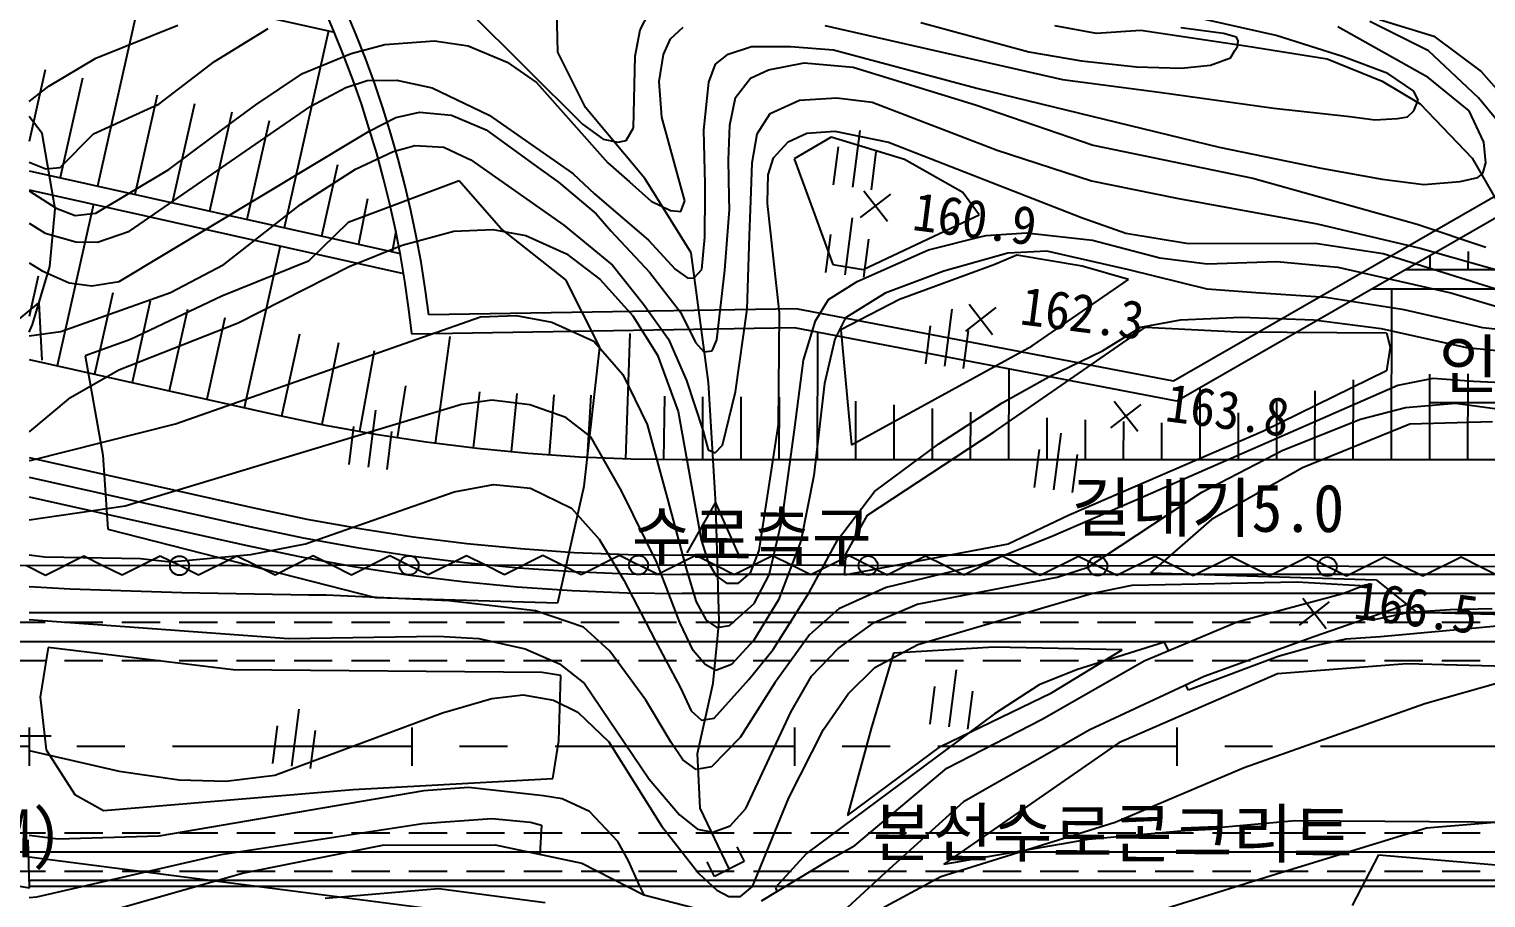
# Model space of a CAD drawing. Header units: millimetres. Extents: x 17638 to 18434, y 1103 to 1809.
# Drawn here: x 17999.6 to 18075.7, y 1469.4 to 1514.8 of the extents above; entities that cross this region are included whole.
import ezdxf
from ezdxf.xclip import XClip

# ---------------------------------------------------------------- set-up
doc = ezdxf.new("R2010")
doc.units = ezdxf.units.MM
doc.header["$LTSCALE"] = 10
doc.header["$MEASUREMENT"] = 0
doc.header["$XCLIPFRAME"] = 2
doc.linetypes.add('CENTER', pattern=[2, 1.25, -0.25, 0.25, -0.25])
doc.linetypes.add('HIDDEN', pattern=[0.375, 0.25, -0.125])
for name, color, linetype in [('TZ-BASE', 253, 'Continuous'), ('TZ-CABL', 4, 'Continuous'), ('TZ-LEAL', 1, 'Continuous'), ('TZ-LEAT', 3, 'Continuous')]:
    doc.layers.add(name, color=color, linetype=linetype)
doc.styles.add('HANA', font='GulimChe.ttf')
doc.styles.get("Standard").update_dxf_attribs({"font": 'GulimChe.ttf'})
doc.linetypes.add('I_LINE', pattern='A,3.5,["I",Standard,S=1,R=0,X=-1,Y=-0.5],3.5', length=7)
doc.linetypes.add('ZIGZAG', pattern='A,0.0001,-0.2,[131,ltypeshp.shx,S=0.2,R=0,X=-0.2,Y=0],-0.4,[131,ltypeshp.shx,S=0.2,R=180,X=0.2,Y=0],-0.2', length=0.8001)
doc.dimstyles.new('D1', dxfattribs={"dimtxt": 3, "dimasz": 2.5, "dimexe": 0.5, "dimexo": 0.5, "dimgap": 0.5, "dimtad": 1, "dimdec": 0, "dimzin": 1, "dimdsep": 46, "dimlunit": 6, "dimtxsty": 'Standard', "dimcen": 1, "dimclrd": 1, "dimclre": 1, "dimclrt": 3, "dimadec": 0, "dimazin": 0, "dimtfac": 1, "dimtdec": 0, "dimtix": 1, "dimtmove": 2, "dimatfit": 3, "dimfxl": 0, "dimtvp": 2, "dimlwd": -1, "dimlwe": -1, "dimarcsym": 0})
doc.dimstyles.get("Standard").update_dxf_attribs({"dimtxt": 0.18, "dimasz": 0.18, "dimexe": 0.18, "dimexo": 0.0625, "dimgap": 0.09, "dimtad": 0, "dimtih": 1, "dimtoh": 1, "dimdec": 4, "dimzin": 0, "dimdsep": 46, "dimtxsty": 'Standard', "dimcen": 0.09, "dimadec": 0, "dimazin": 0, "dimtfac": 1, "dimtdec": 4, "dimtofl": 0, "dimtmove": 0, "dimatfit": 3, "dimfxl": 0, "dimtolj": 1, "dimtzin": 0, "dimarcsym": 0})

# ---------------------------------------------------------------- blocks, each defined once
blk = doc.blocks.new('JD-CDFDG5GDCH4')
at = {"layer": 'TZ-BASE'}
for p, q in [((280, 40.9, -393.01), (295.959, 37.333, -393.01)), ((285.881, 39.586, -393.01), (283.578, 29.3, -393.01)), ((307.636, 36.302, -240.876), (307.567, 39.375, -240.876)), ((302.968, 38.456, -238.01), (308.928, 32.531, -238.01)), ((311.935, 37.464, -238.01), (312.39, 38.329, -238.01)), ((345.181, 37.171, -237.01), (339.753, 38.382, -237.01)), ((283.494, 35.973, -239.01), (287.764, 37.7, -239.01)), ((289.683, 35.806, -238.01), (292.503, 37.531, -238.01)), ((295.64, 37.404, -393.01), (293.337, 27.119, -393.01)), ((311.682, 36.086, -238.01), (311.935, 37.464, -238.01)), ((313.524, 36.983, -237.01), (314.196, 37.602, -237.01)), ((321.596, 37.691, -237.01), (334.011, 34.86, -237.01)), ((326.618, 37.848, -238.01), (332.263, 36.305, -238.01)), ((333.591, 37.688, -235.006), (335.785, 37.281, -235.006)), ((335.785, 37.281, -235.006), (338.108, 37.441, -235.006)), ((338.108, 37.441, -235.006), (343.71, 36.604, -235.006)), ((342.436, 37.276, -238.01), (340.195, 37.564, -238.01)), ((353.127, 34.979, -236.01), (348.407, 37.625, -236.01)), ((353.142, 36.364, -235.01), (350.074, 37.901, -235.01)), ((350.579, 37.996, -232.52), (353.421, 37.125, -232.52)), ((296.839, 36.228, -237.01), (298.585, 36.694, -237.01)), ((298.585, 36.694, -237.01), (301.19, 36.883, -237.01)), ((301.19, 36.883, -237.01), (302.953, 36.627, -237.01)), ((302.953, 36.627, -237.01), (304.992, 35.768, -237.01)), ((313.157, 36.173, -237.01), (313.524, 36.983, -237.01)), ((316.545, 36.188, -236.01), (317.756, 36.585, -236.01)), ((317.756, 36.585, -236.01), (319.799, 36.598, -236.01)), ((319.799, 36.598, -236.01), (322.04, 36.42, -236.01)), ((343.111, 37.072, -238.01), (342.436, 37.276, -238.01)), ((343.023, 36.383, -238.01), (343.167, 36.598, -238.01)), ((343.204, 36.885, -238.01), (343.111, 37.072, -238.01)), ((343.167, 36.598, -238.01), (343.204, 36.885, -238.01)), ((343.71, 36.604, -235.006), (347.859, 35.943, -235.006)), ((348.711, 36.056, -237.01), (345.181, 37.171, -237.01)), ((353.421, 37.125, -232.52), (355.901, 35.286, -232.52)), ((281.03, 34.519, -239.01), (283.494, 35.973, -239.01)), ((286.773, 33.579, -238.01), (289.683, 35.806, -238.01)), ((294.295, 35.171, -237.01), (296.839, 36.228, -237.01)), ((309.085, 33.409, -240.876), (307.636, 36.302, -240.876)), ((311.6, 32.347, -238.01), (311.682, 36.086, -238.01)), ((312.933, 34.767, -237.01), (313.157, 36.173, -237.01)), ((315.871, 35.668, -236.01), (316.545, 36.188, -236.01)), ((322.04, 36.42, -236.01), (329.547, 34.418, -236.01)), ((332.263, 36.305, -238.01), (335.007, 35.836, -238.01)), ((335.007, 35.836, -238.01), (337.888, 35.524, -238.01)), ((341.755, 35.611, -238.01), (342.798, 36.003, -238.01)), ((342.798, 36.003, -238.01), (343.023, 36.383, -238.01)), ((347.859, 35.943, -235.006), (350.73, 34.781, -235.006)), ((351.022, 35.172, -237.01), (348.711, 36.056, -237.01)), ((355.765, 33.905, -235.01), (353.142, 36.364, -235.01)), ((280.838, 35.372, -393.01), (280, 31.627, -393.01)), ((291.843, 33.55, -237.01), (294.295, 35.171, -237.01)), ((304.992, 35.768, -237.01), (306.527, 34.705, -237.01)), ((315.529, 34.719, -236.01), (315.871, 35.668, -236.01)), ((317.709, 34.935, -235.01), (318.648, 35.366, -235.01)), ((318.648, 35.366, -235.01), (320.516, 35.733, -235.01)), ((320.516, 35.733, -235.01), (323.082, 35.514, -235.01)), ((323.082, 35.514, -235.01), (329.513, 33.524, -235.01)), ((337.888, 35.524, -238.01), (340.216, 35.458, -238.01)), ((340.216, 35.458, -238.01), (341.755, 35.611, -238.01)), ((352.374, 34.263, -237.01), (351.022, 35.172, -237.01)), ((355.901, 35.286, -232.52), (357.926, 32.988, -232.52)), ((280, 33.724, -239.01), (280.721, 34.28, -239.01)), ((280.721, 34.28, -239.01), (281.03, 34.519, -239.01)), ((282.788, 34.928, -393.01), (281.626, 29.737, -393.01)), ((294.731, 33.471, -236.01), (296.554, 34.456, -236.01)), ((296.554, 34.456, -236.01), (297.676, 34.811, -236.01)), ((297.676, 34.811, -236.01), (299.223, 34.832, -236.01)), ((299.223, 34.832, -236.01), (301.06, 34.432, -236.01)), ((301.06, 34.432, -236.01), (304.049, 32.999, -236.01)), ((306.527, 34.705, -237.01), (310.256, 30.515, -237.01)), ((313.066, 32.895, -237.01), (312.933, 34.767, -237.01)), ((315.262, 32.215, -236.01), (315.529, 34.719, -236.01)), ((316.918, 33.933, -235.01), (317.709, 34.935, -235.01)), ((329.547, 34.418, -236.01), (342.209, 31.322, -236.01)), ((334.011, 34.86, -237.01), (339.07, 34.21, -237.01)), ((350.73, 34.781, -235.006), (352.706, 33.593, -235.006)), ((355.27, 33.234, -236.01), (353.127, 34.979, -236.01)), ((286.688, 34.039, -393.01), (285.53, 28.864, -393.01)), ((286.383, 33.4, -238.01), (286.773, 33.579, -238.01)), ((288.639, 33.595, -393.01), (287.482, 28.428, -393.01)), ((290.733, 32.724, -237.01), (291.843, 33.55, -237.01)), ((316.621, 32.481, -235.01), (316.918, 33.933, -235.01)), ((318.742, 33.092, -234.01), (320.265, 33.779, -234.01)), ((320.265, 33.779, -234.01), (322.214, 33.915, -234.01)), ((322.214, 33.915, -234.01), (324.061, 33.677, -234.01)), ((324.061, 33.677, -234.01), (330.6, 31.181, -234.01)), ((329.513, 33.524, -235.01), (335.612, 31.435, -235.01)), ((339.07, 34.21, -237.01), (345.059, 33.367, -237.01)), ((352.608, 33.793, -237.01), (352.374, 34.263, -237.01)), ((352.389, 33.233, -237.01), (352.608, 33.793, -237.01)), ((352.706, 33.593, -235.006), (355.423, 30.747, -235.006)), ((358.165, 30.985, -235.01), (355.765, 33.905, -235.01)), ((280.678, 32.036, -244.862), (280, 32.933, -244.862)), ((283.372, 32.025, -238.01), (286.383, 33.4, -238.01)), ((290.589, 33.15, -393.01), (289.434, 27.992, -393.01)), ((293.113, 32.355, -236.01), (294.731, 33.471, -236.01)), ((297.78, 32.166, -235.01), (299.168, 32.879, -235.01)), ((299.168, 32.879, -235.01), (300.403, 33.157, -235.01)), ((300.403, 33.157, -235.01), (302.07, 33.01, -235.01)), ((302.07, 33.01, -235.01), (303.897, 32.232, -235.01)), ((304.049, 32.999, -236.01), (308.375, 29.983, -236.01)), ((312.192, 29.694, -240.876), (309.085, 33.409, -240.876)), ((314.122, 29.09, -237.01), (313.066, 32.895, -237.01)), ((318.052, 32.022, -234.01), (318.742, 33.092, -234.01)), ((345.059, 33.367, -237.01), (349.044, 32.929, -237.01)), ((349.044, 32.929, -237.01), (350.345, 32.761, -237.01)), ((350.345, 32.761, -237.01), (351.529, 32.83, -237.01)), ((351.529, 32.83, -237.01), (352.053, 32.909, -237.01)), ((352.053, 32.909, -237.01), (352.389, 33.233, -237.01)), ((356.038, 31.585, -236.01), (355.27, 33.234, -236.01)), ((281.367, 28.109, -244.862), (280.678, 32.036, -244.862)), ((281.614, 30.275, -238.01), (283.372, 32.025, -238.01)), ((285.253, 26.933, -236.01), (293.113, 32.355, -236.01)), ((287.301, 30.17, -237.01), (290.733, 32.724, -237.01)), ((292.539, 32.706, -393.01), (291.385, 27.555, -393.01)), ((297.071, 31.74, -235.01), (297.78, 32.166, -235.01)), ((303.897, 32.232, -235.01), (306.629, 30.254, -235.01)), ((308.928, 32.531, -238.01), (310, 31.751, -238.01)), ((311.206, 31.676, -238.01), (311.6, 32.347, -238.01)), ((315.341, 29.39, -236.01), (315.262, 32.215, -236.01)), ((316.554, 30.669, -235.01), (316.621, 32.481, -235.01)), ((317.803, 30.508, -234.01), (318.052, 32.022, -234.01)), ((319.683, 31.613, -233.01), (320.655, 32.055, -233.01)), ((320.655, 32.055, -233.01), (322.115, 32.174, -233.01)), ((322.115, 32.174, -233.01), (324.917, 31.591, -233.01)), ((323.418, 32.209, -229.077), (323.036, 29.234, -229.077)), ((284.712, 24.309, -235.01), (297.071, 31.74, -235.01)), ((299.026, 31.105, -234.01), (299.801, 31.315, -234.01)), ((299.801, 31.315, -234.01), (300.163, 31.413, -234.01)), ((300.163, 31.413, -234.01), (301.674, 31.329, -234.01)), ((301.674, 31.329, -234.01), (302.637, 30.875, -234.01)), ((310, 31.751, -238.01), (310.765, 31.586, -238.01)), ((310.765, 31.586, -238.01), (311.206, 31.676, -238.01)), ((318.91, 30.779, -233.01), (319.683, 31.613, -233.01)), ((321.918, 31.847, -232.454), (319.99, 30.722, -232.454)), ((325.749, 30.683, -232.454), (321.918, 31.847, -232.454)), ((322.044, 29.361, -229.077), (322.299, 31.345, -229.077)), ((324.917, 31.591, -233.01), (335.001, 27.658, -233.01)), ((335.612, 31.435, -235.01), (343.961, 29.709, -235.01)), ((342.209, 31.322, -236.01), (347.538, 30.229, -236.01)), ((356.145, 30.51, -236.01), (356.038, 31.585, -236.01)), ((280, 30.544, -238.01), (280.87, 30.197, -238.01)), ((297.068, 30.182, -234.01), (299.026, 31.105, -234.01)), ((302.637, 30.875, -234.01), (303.082, 30.664, -234.01)), ((303.082, 30.664, -234.01), (307.945, 27.25, -234.01)), ((310.256, 30.515, -237.01), (311.38, 29.516, -237.01)), ((316.593, 28.706, -235.01), (316.554, 30.669, -235.01)), ((317.721, 28.53, -234.01), (317.803, 30.508, -234.01)), ((318.639, 29.885, -233.01), (318.91, 30.779, -233.01)), ((319.99, 30.722, -232.454), (320.977, 28.025, -232.454)), ((324.028, 29.106, -229.077), (324.283, 31.09, -229.077)), ((328.814, 28.963, -232.454), (325.749, 30.683, -232.454)), ((330.6, 31.181, -234.01), (335.535, 29.568, -234.01)), ((359.882, 30.636, -393.01), (339.823, 19.102, -393.01)), ((359.882, 30.636, -393.01), (339.823, 19.102, -393.01)), ((355.423, 30.747, -235.006), (356.734, 28.488, -235.006)), ((355.992, 29.959, -236.01), (356.145, 30.51, -236.01)), ((280, 30.1, -393.01), (299.39, 25.766, -393.01)), ((280.87, 30.197, -238.01), (281.614, 30.275, -238.01)), ((283.478, 27.886, -237.01), (287.301, 30.17, -237.01)), ((294.176, 28.335, -234.01), (297.068, 30.182, -234.01)), ((296.122, 30.404, -393.01), (295.289, 26.683, -393.01)), ((306.629, 30.254, -235.01), (307.678, 29.495, -235.01)), ((308.375, 29.983, -236.01), (308.441, 29.937, -236.01)), ((308.441, 29.937, -236.01), (309.559, 28.888, -236.01)), ((318.599, 28.448, -233.01), (318.639, 29.885, -233.01)), ((343.961, 29.709, -235.01), (352.549, 27.3, -235.01)), ((347.538, 30.229, -236.01), (350.729, 29.656, -236.01)), ((354.796, 29.541, -236.01), (355.72, 29.749, -236.01)), ((355.72, 29.749, -236.01), (355.992, 29.959, -236.01)), ((280, 29.1, -393.01), (299.572, 24.726, -393.01)), ((280, 29.044, -237.01), (281.421, 28.143, -237.01)), ((302.472, 29.568, -231.845), (296.679, 27.388, -231.845)), ((304.66, 27.074, -231.845), (302.472, 29.568, -231.845)), ((307.678, 29.495, -235.01), (309.636, 27.841, -235.01)), ((311.38, 29.516, -237.01), (312.518, 28.504, -237.01)), ((312.401, 29.357, -240.876), (312.192, 29.694, -240.876)), ((314.598, 25.813, -240.876), (312.401, 29.357, -240.876)), ((314.277, 28.532, -237.01), (314.122, 29.09, -237.01)), ((315.337, 28.901, -236.01), (315.341, 29.39, -236.01)), ((323.639, 29.048, -232.081), (324.861, 27.465, -232.081)), ((329.663, 27.794, -232.454), (328.814, 28.963, -232.454)), ((335.535, 29.568, -234.01), (339.991, 28.669, -234.01)), ((360, 29.55, -393.01), (340, 18.05, -393.01)), ((350.729, 29.656, -236.01), (352.897, 29.377, -236.01)), ((352.897, 29.377, -236.01), (354.796, 29.541, -236.01)), ((283.365, 28.348, -393.01), (281.473, 19.9, -393.01)), ((290.179, 25.19, -234.01), (294.176, 28.335, -234.01)), ((297.69, 28.622, -393.01), (297.211, 26.253, -393.01)), ((309.559, 28.888, -236.01), (312.37, 26.461, -236.01)), ((312.518, 28.504, -237.01), (313.529, 28.024, -237.01)), ((314.069, 27.973, -237.01), (314.277, 28.532, -237.01)), ((315.318, 26.634, -236.01), (315.337, 28.901, -236.01)), ((316.606, 28.069, -235.01), (316.593, 28.706, -235.01)), ((317.647, 26.721, -234.01), (317.721, 28.53, -234.01)), ((318.604, 28.393, -233.01), (318.599, 28.448, -233.01)), ((319.215, 22.672, -233.01), (318.604, 28.393, -233.01)), ((323.459, 27.646, -232.081), (325.042, 28.868, -232.081)), ((339.991, 28.669, -234.01), (347.327, 27.318, -234.01)), ((281.086, 25.092, -244.862), (281.367, 28.109, -244.862)), ((281.421, 28.143, -237.01), (282.399, 27.762, -237.01)), ((282.399, 27.762, -237.01), (283.478, 27.886, -237.01)), ((309.636, 27.841, -235.01), (310.413, 26.965, -235.01)), ((313.529, 28.024, -237.01), (314.069, 27.973, -237.01)), ((316.364, 24.899, -235.01), (316.606, 28.069, -235.01)), ((320.977, 28.025, -232.454), (322.013, 25.192, -232.454)), ((323.021, 27.634, -229.077), (322.639, 24.659, -229.077)), ((327.876, 26.952, -232.454), (329.663, 27.794, -232.454)), ((335.001, 27.658, -233.01), (337.335, 26.828, -233.01)), ((280, 27.357, -236.01), (280.841, 26.843, -236.01)), ((280.841, 26.843, -236.01), (282.441, 26.376, -236.01)), ((283.57, 26.368, -236.01), (285.253, 26.933, -236.01)), ((296.679, 27.388, -231.845), (294.609, 25.37, -231.845)), ((299.164, 26.925, -393.01), (298.971, 25.86, -393.01)), ((299.492, 26.213, -233.01), (302.192, 26.931, -233.01)), ((302.192, 26.931, -233.01), (304.247, 27.02, -233.01)), ((304.247, 27.02, -233.01), (305.97, 26.72, -233.01)), ((308.05, 24.388, -231.845), (304.66, 27.074, -231.845)), ((305.97, 26.72, -233.01), (308.095, 25.76, -233.01)), ((307.945, 27.25, -234.01), (310.491, 25.157, -234.01)), ((310.413, 26.965, -235.01), (312.432, 24.797, -235.01)), ((317.539, 22.872, -234.01), (317.647, 26.721, -234.01)), ((321.647, 24.786, -229.077), (321.902, 26.77, -229.077)), ((323.603, 24.94, -232.454), (327.876, 26.952, -232.454)), ((327.005, 25.968, -232.01), (329.789, 26.655, -232.01)), ((329.789, 26.655, -232.01), (330.022, 26.713, -232.01)), ((330.022, 26.713, -232.01), (332.126, 26.859, -232.01)), ((332.126, 26.859, -232.01), (335.593, 26.473, -232.01)), ((337.335, 26.828, -233.01), (340.501, 26.311, -233.01)), ((347.327, 27.318, -234.01), (352.715, 26.054, -234.01)), ((352.549, 27.3, -235.01), (356.15, 26.103, -235.01)), ((282.441, 26.376, -236.01), (283.57, 26.368, -236.01)), ((293.124, 26.167, -393.01), (291.232, 17.715, -393.01)), ((296.731, 25.098, -233.01), (299.492, 26.213, -233.01)), ((312.37, 26.461, -236.01), (313.777, 24.956, -236.01)), ((315.156, 24.944, -236.01), (315.318, 26.634, -236.01)), ((323.275, 24.302, -232.01), (327.005, 25.968, -232.01)), ((323.631, 24.531, -229.077), (323.886, 26.515, -229.077)), ((335.593, 26.473, -232.01), (339.11, 25.545, -232.01)), ((340.501, 26.311, -233.01), (347.352, 26.291, -233.01)), ((347.352, 26.291, -233.01), (350.781, 25.765, -233.01)), ((352.715, 26.054, -234.01), (357.992, 24.56, -234.01)), ((280, 25.289, -235.01), (280.676, 24.865, -235.01)), ((287.392, 23.733, -234.01), (290.179, 25.19, -234.01)), ((294.609, 25.37, -231.845), (290.064, 23.547, -231.845)), ((308.095, 25.76, -233.01), (309.851, 24.415, -233.01)), ((310.491, 25.157, -234.01), (312.107, 23.128, -234.01)), ((315.508, 19.029, -240.876), (314.598, 25.813, -240.876)), ((322.013, 25.192, -232.454), (323.603, 24.94, -232.454)), ((330.483, 25.198, -231.04), (325.501, 23.366, -231.04)), ((331.155, 25.792, -231.01), (327.816, 24.851, -231.01)), ((331.635, 25.692, -231.04), (330.483, 25.198, -231.04)), ((333.194, 25.888, -231.01), (331.155, 25.792, -231.01)), ((335.041, 25.111, -231.04), (331.635, 25.692, -231.04)), ((337.48, 24.92, -231.01), (333.194, 25.888, -231.01)), ((339.11, 25.545, -232.01), (341.572, 25.228, -232.01)), ((341.572, 25.228, -232.01), (345.224, 25.355, -232.01)), ((345.224, 25.355, -232.01), (348.405, 25.065, -232.01)), ((350.781, 25.765, -233.01), (357.725, 23.6, -233.01)), ((353.23, 24.93, -393.01), (353.231, 25.658, -393.01)), ((355.23, 24.93, -393.01), (355.231, 25.869, -393.01)), ((280.474, 24.591, -393.01), (280, 22.473, -393.01)), ((280.167, 22.058, -244.862), (281.086, 25.092, -244.862)), ((280.676, 24.865, -235.01), (282.084, 24.24, -235.01)), ((290.92, 22.155, -233.01), (296.731, 25.098, -233.01)), ((309.839, 20.883, -231.845), (308.05, 24.388, -231.845)), ((309.851, 24.415, -233.01), (311.555, 22.512, -233.01)), ((312.432, 24.797, -235.01), (314.041, 22.714, -235.01)), ((313.777, 24.956, -236.01), (314.434, 24.485, -236.01)), ((314.434, 24.485, -236.01), (314.767, 24.497, -236.01)), ((314.767, 24.497, -236.01), (315.156, 24.944, -236.01)), ((315.951, 21.255, -235.01), (316.364, 24.899, -235.01)), ((327.816, 24.851, -231.01), (324.747, 23.696, -231.01)), ((332.433, 20.953, -231.04), (337.474, 24.407, -231.04)), ((337.474, 24.407, -231.04), (335.041, 25.111, -231.04)), ((341.582, 23.916, -231.01), (337.48, 24.92, -231.01)), ((348.405, 25.065, -232.01), (354.311, 23.711, -232.01)), ((351.965, 24.93, -393.01), (374.62, 24.93, -393.01)), ((281.655, 21.695, -234.01), (287.392, 23.733, -234.01)), ((282.084, 24.24, -235.01), (283.283, 24.075, -235.01)), ((283.283, 24.075, -235.01), (284.712, 24.309, -235.01)), ((284.379, 23.722, -393.01), (283.425, 19.463, -393.01)), ((321.783, 23.362, -232.01), (323.275, 24.302, -232.01)), ((324.747, 23.696, -231.01), (322.675, 22.413, -231.01)), ((344.119, 23.709, -231.01), (341.582, 23.916, -231.01)), ((347.784, 23.477, -231.01), (344.119, 23.709, -231.01)), ((350.226, 23.93, -393.01), (377.785, 23.93, -393.01)), ((351.213, 15, -393.01), (351.228, 23.93, -393.01)), ((354.311, 23.711, -232.01), (358.215, 22.554, -232.01)), ((278.2, 21.29, -244.862), (280.513, 23.201, -244.862)), ((280.513, 23.201, -244.862), (280.663, 20.204, -244.862)), ((290.064, 23.547, -231.845), (285.292, 21.284, -231.845)), ((286.331, 23.288, -393.01), (285.377, 19.026, -393.01)), ((288.283, 22.853, -393.01), (287.328, 18.589, -393.01)), ((320.087, 22.882, -393.01), (300.895, 22.569, -393.01)), ((320.087, 22.882, -393.01), (300.895, 22.569, -393.01)), ((312.107, 23.128, -234.01), (313.419, 21.304, -234.01)), ((316.927, 18.536, -234.01), (317.539, 22.872, -234.01)), ((339.823, 19.102, -393.01), (320.087, 22.882, -393.01)), ((339.823, 19.102, -393.01), (320.087, 22.882, -393.01)), ((321.105, 22.257, -232.01), (321.783, 23.362, -232.01)), ((325.501, 23.366, -231.04), (322.427, 21.786, -231.04)), ((328.238, 22.86, -229.077), (327.855, 19.884, -229.077)), ((328.959, 21.722, -230.667), (330.542, 22.945, -230.667)), ((329.139, 23.125, -230.667), (330.361, 21.542, -230.667)), ((351.873, 22.832, -231.01), (347.784, 23.477, -231.01)), ((284.687, 19.688, -233.01), (290.92, 22.155, -233.01)), ((287.651, 16.863, -232.01), (303.587, 22.469, -232.01)), ((290.236, 22.419, -393.01), (289.28, 18.152, -393.01)), ((303.587, 22.469, -232.01), (305.466, 22.539, -232.01)), ((305.466, 22.539, -232.01), (307.327, 22.181, -232.01)), ((307.327, 22.181, -232.01), (309.524, 21.183, -232.01)), ((311.555, 22.512, -233.01), (312.846, 20.468, -233.01)), ((314.041, 22.714, -235.01), (314.83, 21.123, -235.01)), ((319.173, 16.831, -233.01), (319.215, 22.672, -233.01)), ((320.482, 20.192, -232.01), (321.105, 22.257, -232.01)), ((322.675, 22.413, -231.01), (322.114, 21.293, -231.01)), ((338.107, 21.92, -230.01), (340.184, 22.308, -230.01)), ((340.184, 22.308, -230.01), (343.359, 22.437, -230.01)), ((343.359, 22.437, -230.01), (347.157, 22.306, -230.01)), ((347.157, 22.306, -230.01), (350.675, 21.854, -230.01)), ((355.984, 21.887, -231.01), (351.873, 22.832, -231.01)), ((280, 21.657, -244.862), (280.167, 22.058, -244.862)), ((280, 21.465, -234.01), (281.655, 21.695, -234.01)), ((294.14, 21.551, -393.01), (293.183, 17.278, -393.01)), ((300.028, 21.555, -393.01), (300, 21.607, -393.01)), ((320, 21.88, -393.01), (300.028, 21.555, -393.01)), ((301.995, 21.433, -393.01), (301.22, 15.86, -393.01)), ((311.405, 21.587, -393.01), (311.172, 15.045, -393.01)), ((340, 18.05, -393.01), (320, 21.88, -393.01)), ((321.213, 15, -393.01), (321.224, 21.646, -393.01)), ((322.427, 21.786, -231.04), (322.983, 15.774, -231.04)), ((326.864, 20.011, -229.077), (327.119, 21.995, -229.077)), ((328.847, 19.757, -229.077), (329.102, 21.74, -229.077)), ((330.447, 16.458, -229.136), (338.352, 21.922, -229.136)), ((336.102, 20.688, -230.01), (338.107, 21.92, -230.01)), ((338.352, 21.922, -229.136), (343.163, 21.674, -229.136)), ((343.163, 21.674, -229.136), (350.949, 21.63, -229.136)), ((350.675, 21.854, -230.01), (355.137, 20.864, -230.01)), ((350.949, 21.63, -229.136), (351.149, 20.882, -229.136)), ((359.978, 21.433, -231.01), (355.984, 21.887, -231.01)), ((285.292, 21.284, -231.845), (282.929, 20.426, -231.845)), ((296.167, 21.1, -393.01), (295.304, 16.837, -393.01)), ((298.033, 20.685, -393.01), (297.269, 16.47, -393.01)), ((309.004, 13.622, -231.845), (309.839, 20.883, -231.845)), ((309.524, 21.183, -232.01), (311.028, 19.441, -232.01)), ((313.419, 21.304, -234.01), (314.355, 19.142, -234.01)), ((314.83, 21.123, -235.01), (315.263, 20.626, -235.01)), ((315.263, 20.626, -235.01), (315.712, 20.679, -235.01)), ((315.712, 20.679, -235.01), (315.951, 21.255, -235.01)), ((322.114, 21.293, -231.01), (321.578, 18.979, -231.01)), ((322.983, 15.774, -231.04), (332.433, 20.953, -231.04)), ((333.303, 19.319, -230.01), (336.102, 20.688, -230.01)), ((351.149, 20.882, -229.136), (350.951, 19.641, -229.136)), ((355.137, 20.864, -230.01), (357.431, 20.628, -230.01)), ((280, 20.23, -393.01), (292.837, 17.355, -393.01)), ((282.929, 20.426, -231.845), (283.853, 15.23, -231.845)), ((312.846, 20.468, -233.01), (313.934, 17.521, -233.01)), ((320.015, 16.558, -232.01), (320.482, 20.192, -232.01)), ((282.159, 18.251, -233.01), (284.687, 19.688, -233.01)), ((311.028, 19.441, -232.01), (312.302, 16.834, -232.01)), ((314.355, 19.142, -234.01), (315.229, 16.492, -234.01)), ((330.864, 17.964, -230.01), (333.303, 19.319, -230.01)), ((331.213, 15, -393.01), (331.221, 19.717, -393.01)), ((350.951, 19.641, -229.136), (344.527, 16.487, -229.136)), ((349.213, 15, -393.01), (349.22, 19.178, -393.01)), ((353.379, 19.242, -229.01), (351.545, 18.882, -229.01)), ((353.213, 15, -393.01), (353.22, 19.472, -393.01)), ((355.505, 19.088, -229.01), (353.379, 19.242, -229.01)), ((355.213, 15, -393.01), (355.22, 19.479, -393.01)), ((357.697, 18.985, -229.01), (355.505, 19.088, -229.01)), ((299.674, 18.85, -393.01), (299.241, 16.145, -393.01)), ((303.549, 18.54, -393.01), (303.203, 15.615, -393.01)), ((305.488, 18.463, -393.01), (305.191, 15.412, -393.01)), ((307.423, 18.387, -393.01), (307.182, 15.249, -393.01)), ((309.358, 18.362, -393.01), (309.176, 15.126, -393.01)), ((313.218, 18.311, -393.01), (313.168, 15.005, -393.01)), ((315.213, 15, -393.01), (315.218, 18.288, -393.01)), ((315.887, 12.647, -240.876), (315.508, 19.029, -240.876)), ((316.238, 15.755, -234.01), (316.927, 18.536, -234.01)), ((321.578, 18.979, -231.01), (321.019, 14.165, -231.01)), ((351.545, 18.882, -229.01), (337.776, 12.845, -229.01)), ((341.213, 15, -393.01), (341.219, 18.751, -393.01)), ((347.213, 15, -393.01), (347.219, 18.602, -393.01)), ((280.042, 16.479, -233.01), (282.159, 18.251, -233.01)), ((302.605, 17.881, -231.01), (285.014, 12.574, -231.01)), ((298.098, 17.587, -234.437), (297.716, 14.611, -234.437)), ((304.182, 18.116, -231.01), (302.605, 17.881, -231.01)), ((306.176, 17.859, -231.01), (304.182, 18.116, -231.01)), ((308.058, 17.201, -231.01), (306.176, 17.859, -231.01)), ((313.934, 17.521, -233.01), (315.126, 10.81, -233.01)), ((317.213, 15, -393.01), (317.218, 18.274, -393.01)), ((319.213, 15, -393.01), (319.218, 18.26, -393.01)), ((323.213, 15, -393.01), (323.218, 18.053, -393.01)), ((325.213, 15, -393.01), (325.218, 17.86, -393.01)), ((327.213, 15, -393.01), (327.217, 17.667, -393.01)), ((327.55, 15.828, -230.01), (330.864, 17.964, -230.01)), ((336.543, 16.661, -229.195), (338.126, 17.884, -229.195)), ((336.724, 18.064, -229.195), (337.946, 16.481, -229.195)), ((345.213, 15, -393.01), (345.218, 18.027, -393.01)), ((349.598, 17.12, -228.01), (351.947, 17.727, -228.01)), ((351.947, 17.727, -228.01), (354.557, 17.959, -228.01)), ((354.557, 17.959, -228.01), (358.495, 17.41, -228.01)), ((280.126, 14.968, -232.01), (287.651, 16.863, -232.01)), ((309.36, 16.199, -231.01), (308.058, 17.201, -231.01)), ((312.302, 16.834, -232.01), (313.396, 12.82, -232.01)), ((318.165, 10.25, -233.01), (319.173, 16.831, -233.01)), ((329.213, 15, -393.01), (329.217, 17.474, -393.01)), ((333.213, 15, -393.01), (333.216, 17.185, -393.01)), ((335.213, 15, -393.01), (335.216, 17.088, -393.01)), ((337.213, 15, -393.01), (337.216, 17.001, -393.01)), ((339.213, 15, -393.01), (339.216, 16.918, -393.01)), ((343.213, 15, -393.01), (343.217, 17.451, -393.01)), ((345.531, 15.494, -228.01), (349.598, 17.12, -228.01)), ((352.18, 16.862, -227.27), (346.568, 14.573, -227.27)), ((356.491, 16.973, -227.27), (352.18, 16.862, -227.27)), ((280, 16.481, -233.01), (280.042, 16.479, -233.01)), ((296.724, 14.739, -234.437), (296.979, 16.723, -234.437)), ((298.707, 14.484, -234.437), (298.962, 16.468, -234.437)), ((310.963, 13.371, -231.01), (309.36, 16.199, -231.01)), ((315.229, 16.492, -234.01), (315.49, 15.52, -234.01)), ((319.354, 11.876, -232.01), (320.015, 16.558, -232.01)), ((323.831, 12.101, -229.136), (330.447, 16.458, -229.136)), ((333.93, 16.389, -229.077), (333.547, 13.414, -229.077)), ((344.527, 16.487, -229.136), (334.366, 12.098, -229.136)), ((283.853, 15.23, -231.845), (284.115, 11.372, -231.845)), ((315.49, 15.52, -234.01), (315.856, 15.362, -234.01)), ((315.856, 15.362, -234.01), (316.238, 15.755, -234.01)), ((324.191, 13.34, -230.01), (327.55, 15.828, -230.01)), ((332.555, 13.541, -229.077), (332.81, 15.525, -229.077)), ((334.539, 13.286, -229.077), (334.794, 15.27, -229.077)), ((341.294, 13.304, -228.01), (345.531, 15.494, -228.01)), ((280, 15.106, -393.01), (291.745, 12.476, -393.01)), ((280, 14.958, -232.01), (280.126, 14.968, -232.01)), ((314.139, 15, -393.01), (400, 15, -393.01)), ((346.568, 14.573, -227.27), (341.805, 11.871, -227.27)), ((280, 14.081, -393.01), (291.526, 11.5, -393.01)), ((321.019, 14.165, -231.01), (320.34, 10.736, -231.01)), ((280, 13.056, -393.01), (291.308, 10.525, -393.01)), ((294.441, 10.595, -230.01), (302.216, 13.325, -230.01)), ((302.216, 13.325, -230.01), (304.27, 13.695, -230.01)), ((304.27, 13.695, -230.01), (306.212, 13.505, -230.01)), ((306.212, 13.505, -230.01), (308.343, 12.457, -230.01)), ((307.636, 7.517, -231.845), (309.004, 13.622, -231.845)), ((312.806, 9.619, -231.01), (310.963, 13.371, -231.01)), ((322.254, 10.788, -230.01), (324.191, 13.34, -230.01)), ((335.358, 9.379, -228.01), (341.294, 13.304, -228.01)), ((285.014, 12.574, -231.01), (280, 11.83, -231.01)), ((308.343, 12.457, -230.01), (309.804, 10.839, -230.01)), ((313.396, 12.82, -232.01), (314.323, 9.364, -232.01)), ((314.403, 10.127, -240.876), (315.881, 12.738, -240.876)), ((315.881, 12.738, -240.876), (317.092, 9.993, -240.876)), ((316.068, 6.535, -240.876), (315.887, 12.647, -240.876)), ((337.776, 12.845, -229.01), (333.421, 10.962, -229.01)), ((318.684, 8.983, -232.01), (319.354, 11.876, -232.01)), ((322.716, 10.091, -229.136), (323.831, 12.101, -229.136)), ((334.366, 12.098, -229.136), (331.182, 10.576, -229.136)), ((341.805, 11.871, -227.27), (338.618, 9.077, -227.27)), ((284.115, 11.372, -231.845), (298.099, 7.799, -231.845)), ((309.804, 10.839, -230.01), (311.079, 8.708, -230.01)), ((315.126, 10.81, -233.01), (315.486, 9.649, -233.01)), ((320.34, 10.736, -231.01), (319.171, 7.669, -231.01)), ((320.77, 8.059, -230.01), (322.254, 10.788, -230.01)), ((333.421, 10.962, -229.01), (329.78, 9.523, -229.01)), ((280, 10.031, -230.01), (280.829, 9.925, -230.01)), ((280.829, 9.925, -230.01), (285.818, 9.829, -230.01)), ((282.855, 9.952, -393.01), (280.856, 8.95, -393.01)), ((283.856, 9.454, -393.01), (282.855, 9.952, -393.01)), ((286.855, 9.958, -393.01), (284.856, 8.955, -393.01)), ((287.856, 9.459, -393.01), (286.855, 9.958, -393.01)), ((287.383, 9.659, -230.01), (291.585, 10.038, -230.01)), ((290.855, 9.963, -393.01), (288.856, 8.96, -393.01)), ((291.856, 9.464, -393.01), (290.855, 9.963, -393.01)), ((291.585, 10.038, -230.01), (294.441, 10.595, -230.01)), ((294.855, 9.968, -393.01), (292.856, 8.965, -393.01)), ((295.856, 9.469, -393.01), (294.855, 9.968, -393.01)), ((298.855, 9.973, -393.01), (296.856, 8.971, -393.01)), ((299.856, 9.475, -393.01), (298.855, 9.973, -393.01)), ((302.855, 9.979, -393.01), (300.856, 8.976, -393.01)), ((303.856, 9.48, -393.01), (302.855, 9.979, -393.01)), ((306.855, 9.984, -393.01), (304.856, 8.981, -393.01)), ((307.856, 9.485, -393.01), (306.855, 9.984, -393.01)), ((310.855, 9.989, -393.01), (308.856, 8.986, -393.01)), ((311.856, 9.49, -393.01), (310.855, 9.989, -393.01)), ((314.857, 9.989, -393.01), (312.855, 8.993, -393.01)), ((400, 10, -393.01), (314.139, 10, -393.01)), ((315.856, 9.487, -393.01), (314.857, 9.989, -393.01)), ((318.857, 9.98, -393.01), (316.855, 8.984, -393.01)), ((317.712, 9.083, -233.01), (318.165, 10.25, -233.01)), ((319.856, 9.477, -393.01), (318.857, 9.98, -393.01)), ((322.857, 9.971, -393.01), (320.855, 8.975, -393.01)), ((331.182, 10.576, -229.136), (322.616, 8.955, -229.136)), ((322.616, 8.955, -229.136), (322.716, 10.091, -229.136)), ((323.856, 9.468, -393.01), (322.857, 9.971, -393.01)), ((326.857, 9.962, -393.01), (324.855, 8.966, -393.01)), ((327.856, 9.459, -393.01), (326.857, 9.962, -393.01)), ((330.857, 9.952, -393.01), (328.855, 8.957, -393.01)), ((331.856, 9.45, -393.01), (330.857, 9.952, -393.01)), ((334.857, 9.943, -393.01), (332.855, 8.948, -393.01)), ((335.856, 9.441, -393.01), (334.857, 9.943, -393.01)), ((338.857, 9.934, -393.01), (336.855, 8.939, -393.01)), ((339.856, 9.432, -393.01), (338.857, 9.934, -393.01)), ((342.857, 9.925, -393.01), (340.855, 8.93, -393.01)), ((343.856, 9.423, -393.01), (342.857, 9.925, -393.01)), ((346.857, 9.916, -393.01), (344.855, 8.921, -393.01)), ((347.856, 9.414, -393.01), (346.857, 9.916, -393.01)), ((350.857, 9.907, -393.01), (348.855, 8.912, -393.01)), ((351.856, 9.405, -393.01), (350.857, 9.907, -393.01)), ((280.856, 8.95, -393.01), (279.856, 9.448, -393.01)), ((284.856, 8.955, -393.01), (283.856, 9.454, -393.01)), ((285.818, 9.829, -230.01), (287.383, 9.659, -230.01)), ((288.856, 8.96, -393.01), (287.856, 9.459, -393.01)), ((292.856, 8.965, -393.01), (291.856, 9.464, -393.01)), ((296.856, 8.971, -393.01), (295.856, 9.469, -393.01)), ((300.856, 8.976, -393.01), (299.856, 9.475, -393.01)), ((304.856, 8.981, -393.01), (303.856, 9.48, -393.01)), ((308.856, 8.986, -393.01), (307.856, 9.485, -393.01)), ((312.855, 8.993, -393.01), (311.856, 9.496, -393.01)), ((314.012, 6.484, -231.01), (312.806, 9.619, -231.01)), ((314.323, 9.364, -232.01), (314.866, 7.566, -232.01)), ((315.486, 9.649, -233.01), (315.92, 8.93, -233.01)), ((316.855, 8.984, -393.01), (315.856, 9.487, -393.01)), ((320.855, 8.975, -393.01), (319.856, 9.477, -393.01)), ((324.855, 8.966, -393.01), (323.856, 9.468, -393.01)), ((329.78, 9.523, -229.01), (324.797, 8.316, -229.01)), ((328.855, 8.957, -393.01), (327.856, 9.459, -393.01)), ((332.855, 8.948, -393.01), (331.856, 9.45, -393.01)), ((333.743, 8.857, -228.01), (335.358, 9.379, -228.01)), ((336.855, 8.939, -393.01), (335.856, 9.441, -393.01)), ((340.855, 8.93, -393.01), (339.856, 9.432, -393.01)), ((344.855, 8.921, -393.01), (343.856, 9.423, -393.01)), ((348.855, 8.912, -393.01), (347.856, 9.414, -393.01)), ((352.855, 8.903, -393.01), (351.856, 9.405, -393.01)), ((354.857, 9.898, -393.01), (352.855, 8.903, -393.01)), ((355.856, 9.396, -393.01), (354.857, 9.898, -393.01)), ((356.855, 8.893, -393.01), (355.856, 9.396, -393.01)), ((311.079, 8.708, -230.01), (312.704, 5.58, -230.01)), ((383.295, 9, -393.01), (314.139, 9, -393.01)), ((315.92, 8.93, -233.01), (316.459, 8.543, -233.01)), ((316.459, 8.543, -233.01), (317.086, 8.55, -233.01)), ((317.086, 8.55, -233.01), (317.712, 9.083, -233.01)), ((317.894, 7.475, -232.01), (318.684, 8.983, -232.01)), ((326.42, 7.442, -228.01), (333.743, 8.857, -228.01)), ((335.541, 8.009, -227.01), (337.659, 8.44, -227.01)), ((337.659, 8.44, -227.01), (346.289, 8.616, -227.01)), ((338.618, 9.077, -227.27), (350.409, 8.714, -227.27)), ((346.289, 8.616, -227.01), (349.585, 8.414, -227.01)), ((348.664, 7.998, -227.094), (349.893, 8.478, -227.094)), ((349.585, 8.414, -227.01), (349.603, 8.365, -227.01)), ((350.409, 8.714, -227.27), (352.526, 7.027, -227.27)), ((282.137, 8.231, -229.01), (280, 8.352, -229.01)), ((287.975, 8.043, -229.01), (282.137, 8.231, -229.01)), ((294.624, 7.911, -229.01), (287.975, 8.043, -229.01)), ((295.531, 7.922, -229.01), (294.624, 7.911, -229.01)), ((301.94, 7.619, -229.01), (295.531, 7.922, -229.01)), ((298.099, 7.799, -231.845), (307.636, 7.517, -231.845)), ((306.462, 7.097, -229.01), (301.94, 7.619, -229.01)), ((383.296, 8, -393.01), (314.139, 8, -393.01)), ((319.171, 7.669, -231.01), (317.888, 5.569, -231.01)), ((318.898, 5.082, -230.01), (320.77, 8.059, -230.01)), ((324.797, 8.316, -229.01), (322.329, 7.203, -229.01)), ((326.45, 5.347, -227.01), (335.541, 8.009, -227.01)), ((343.143, 6.529, -227.094), (348.664, 7.998, -227.094)), ((346.577, 7.752, -226.485), (347.799, 6.169, -226.485)), ((445.776, 7, -393.01), (280, 7, -393.01)), ((308.974, 6.238, -229.01), (306.462, 7.097, -229.01)), ((314.866, 7.566, -232.01), (315.398, 6.604, -232.01)), ((316.614, 6.329, -232.01), (317.894, 7.475, -232.01)), ((322.329, 7.203, -229.01), (320.785, 5.852, -229.01)), ((324.178, 6.48, -228.01), (326.42, 7.442, -228.01)), ((346.397, 6.349, -226.485), (347.979, 7.572, -226.485)), ((352.032, 7.423, -216.747), (347.151, 5.733, -216.747)), ((350.236, 6.631, -227.01), (352.137, 7.024, -227.01)), ((352.137, 7.024, -227.01), (354.28, 7.173, -227.01)), ((352.526, 7.027, -227.27), (359.932, 6.844, -227.27)), ((354.28, 7.173, -227.01), (356.476, 7.221, -227.01)), ((280, 6.641, -228.01), (293.569, 5.651, -228.01)), ((310.363, 4.987, -229.01), (308.974, 6.238, -229.01)), ((314.718, 5.023, -231.01), (314.012, 6.484, -231.01)), ((315.398, 6.604, -232.01), (315.947, 6.236, -232.01)), ((315.757, 3.325, -240.876), (316.068, 6.535, -240.876)), ((315.947, 6.236, -232.01), (316.614, 6.329, -232.01)), ((322.282, 5.137, -228.01), (324.178, 6.48, -228.01)), ((338.285, 4.478, -227.094), (343.143, 6.529, -227.094)), ((350.181, 6.782, -227.01), (350.236, 6.631, -227.01)), ((359.09, 6.512, -226.01), (350.64, 5.739, -226.01)), ((293.569, 5.651, -228.01), (301.359, 5.777, -228.01)), ((301.359, 5.777, -228.01), (303.506, 5.653, -228.01)), ((303.506, 5.653, -228.01), (305.92, 5.121, -228.01)), ((312.704, 5.58, -230.01), (314.052, 3.083, -230.01)), ((317.888, 5.569, -231.01), (316.71, 4.291, -231.01)), ((320.785, 5.852, -229.01), (318.973, 3.344, -229.01)), ((324.209, 4.145, -227.01), (326.45, 5.347, -227.01)), ((339.345, 5.453, -226.01), (334.747, 4.013, -226.01)), ((339.564, 5.018, -226.01), (339.345, 5.453, -226.01)), ((347.151, 5.733, -216.747), (341.416, 3.662, -216.747)), ((348.822, 5.618, -226.01), (347.459, 5.32, -226.01)), ((350.64, 5.739, -226.01), (348.822, 5.618, -226.01)), ((280.986, 5.19, -227.447), (280.574, 2.591, -227.447)), ((290.659, 4.011, -227.447), (280.986, 5.19, -227.447)), ((305.92, 5.121, -228.01), (307.725, 4.333, -228.01)), ((312.238, 2.422, -229.01), (310.363, 4.987, -229.01)), ((315.339, 4.288, -231.01), (314.718, 5.023, -231.01)), ((317.624, 3.518, -230.01), (318.898, 5.082, -230.01)), ((320.894, 3.681, -228.01), (322.282, 5.137, -228.01)), ((325.189, 4.887, -226.053), (324.007, 0.941, -226.053)), ((330.449, 5.206, -226.053), (325.189, 4.887, -226.053)), ((337.144, 5.056, -226.053), (330.449, 5.206, -226.053)), ((333.449, 2.821, -226.053), (337.144, 5.056, -226.053)), ((345.288, 4.719, -226.01), (340.602, 2.956, -226.01)), ((347.459, 5.32, -226.01), (345.288, 4.719, -226.01)), ((306.819, 3.87, -227.447), (290.659, 4.011, -227.447)), ((307.788, 3.716, -227.447), (306.819, 3.87, -227.447)), ((307.725, 4.333, -228.01), (309.026, 3.294, -228.01)), ((315.895, 3.978, -231.01), (315.339, 4.288, -231.01)), ((316.71, 4.291, -231.01), (315.895, 3.978, -231.01)), ((322.805, 2.768, -227.01), (324.209, 4.145, -227.01)), ((328.465, 4.017, -227.27), (328.083, 1.041, -227.27)), ((334.747, 4.013, -226.01), (332.789, 3.223, -226.01)), ((332.95, 1.429, -227.094), (338.285, 4.478, -227.094)), ((345.255, 3.808, -225.405), (336.968, 0.194, -225.405)), ((352.017, 4.325, -225.405), (345.255, 3.808, -225.405)), ((358.907, 4.145, -225.405), (352.017, 4.325, -225.405)), ((307.685, 0.313, -227.447), (307.788, 3.716, -227.447)), ((309.026, 3.294, -228.01), (312.415, -1.692, -228.01)), ((314.052, 3.083, -230.01), (314.612, 1.879, -230.01)), ((314.934, -0.361, -240.876), (315.757, 3.325, -240.876)), ((315.813, 1.486, -230.01), (317.624, 3.518, -230.01)), ((318.973, 3.344, -229.01), (317.174, 0.477, -229.01)), ((319.815, 1.799, -228.01), (320.894, 3.681, -228.01)), ((327.091, 1.169, -227.27), (327.346, 3.152, -227.27)), ((332.789, 3.223, -226.01), (330.461, 1.714, -226.01)), ((341.416, 3.662, -216.747), (335.446, 0.873, -216.747)), ((340.602, 2.956, -226.01), (340.469, 3.22, -226.01)), ((352.957, 2.255, -225.01), (357.02, 3.407, -225.01)), ((280.574, 2.591, -227.447), (280.891, -0.163, -227.447)), ((301.615, 1.768, -227.01), (304.186, 2.518, -227.01)), ((304.186, 2.518, -227.01), (305.828, 2.703, -227.01)), ((305.828, 2.703, -227.01), (307.412, 2.43, -227.01)), ((307.412, 2.43, -227.01), (308.69, 1.797, -227.01)), ((313.565, 0.226, -229.01), (312.238, 2.422, -229.01)), ((321.525, 0.905, -227.01), (322.805, 2.768, -227.01)), ((327.635, 0.007, -226.053), (333.449, 2.821, -226.053)), ((329.075, 0.914, -227.27), (329.329, 2.898, -227.27)), ((292.849, -1.497, -227.01), (301.615, 1.768, -227.01)), ((294.105, 1.96, -227.486), (293.722, -1.015, -227.486)), ((308.69, 1.797, -227.01), (310.299, 0.246, -227.01)), ((314.612, 1.879, -230.01), (315.146, 1.393, -230.01)), ((317.47, -3.24, -228.01), (319.815, 1.799, -228.01)), ((330.461, 1.714, -226.01), (320.626, -5.581, -226.01)), ((343.512, -1.09, -225.01), (352.957, 2.255, -225.01)), ((280, 1, -393.01), (280, -1, -393.01)), ((280, 1, -393.01), (280, -1, -393.01)), ((292.731, -0.888, -227.486), (292.985, 1.096, -227.486)), ((294.714, -1.143, -227.486), (294.969, 0.841, -227.486)), ((300, 1, -393.01), (300, -1, -393.01)), ((315.146, 1.393, -230.01), (315.813, 1.486, -230.01)), ((319.717, -2.672, -227.01), (321.525, 0.905, -227.01)), ((320, 1, -393.01), (320, -1, -393.01)), ((324.007, 0.941, -226.053), (322.77, -3.594, -226.053)), ((327.973, -1.12, -227.094), (332.95, 1.429, -227.094)), ((335.446, 0.873, -216.747), (328.845, -2.889, -216.747)), ((340, 1, -393.01), (340, -1, -393.01)), ((307.371, -1.665, -227.447), (307.685, 0.313, -227.447)), ((310.299, 0.246, -227.01), (313.056, -4.131, -227.01)), ((314.164, -0.685, -229.01), (313.565, 0.226, -229.01)), ((317.174, 0.477, -229.01), (315.665, -1.057, -229.01)), ((322.77, -3.594, -226.053), (327.635, 0.007, -226.053)), ((336.968, 0.194, -225.405), (327.811, -6.145, -225.405)), ((280, -0.204, -227.01), (284.701, -1.285, -227.01)), ((280.891, -0.163, -227.447), (282.388, -2.508, -227.447)), ((314.873, -1.194, -229.01), (314.164, -0.685, -229.01)), ((315.077, -3.207, -240.876), (314.934, -0.361, -240.876)), ((284.701, -1.285, -227.01), (287.848, -1.74, -227.01)), ((290.286, -1.806, -227.01), (292.849, -1.497, -227.01)), ((315.665, -1.057, -229.01), (314.873, -1.194, -229.01)), ((323.155, -5.166, -227.094), (327.973, -1.12, -227.094)), ((336.769, -3.94, -225.01), (343.512, -1.09, -225.01)), ((283.886, -3.342, -227.447), (296.943, -2.236, -227.447)), ((287.848, -1.74, -227.01), (290.286, -1.806, -227.01)), ((296.943, -2.236, -227.447), (307.371, -1.665, -227.447)), ((302.961, -2.137, -226.01), (300.637, -2.308, -226.01)), ((306.886, -2.565, -226.01), (302.961, -2.137, -226.01)), ((312.415, -1.692, -228.01), (314.001, -3.564, -228.01)), ((282.388, -2.508, -227.447), (283.886, -3.342, -227.447)), ((300.637, -2.308, -226.01), (286.782, -4.68, -226.01)), ((307.862, -2.734, -226.01), (306.886, -2.565, -226.01)), ((309.3, -3.392, -226.01), (307.862, -2.734, -226.01)), ((317.816, -7.311, -227.01), (319.717, -2.672, -227.01)), ((328.845, -2.889, -216.747), (324.761, -6.574, -216.747)), ((300.568, -4.009, -225.01), (304.183, -3.757, -225.01)), ((304.183, -3.757, -225.01), (306.212, -3.942, -225.01)), ((310.765, -4.954, -226.01), (309.3, -3.392, -226.01)), ((314.001, -3.564, -228.01), (314.939, -4.319, -228.01)), ((316.6, -6.391, -240.876), (315.077, -3.207, -240.876)), ((316.637, -4.146, -228.01), (317.47, -3.24, -228.01)), ((366.381, -3.152, -224.01), (353.038, -4.267, -224.01)), ((290.035, -5.629, -225.01), (300.568, -4.009, -225.01)), ((306.212, -3.942, -225.01), (306.774, -4.097, -225.01)), ((306.774, -4.097, -225.01), (306.687, -5.616, -225.01)), ((313.056, -4.131, -227.01), (315.012, -6.624, -227.01)), ((314.939, -4.319, -228.01), (315.735, -4.463, -228.01)), ((315.735, -4.463, -228.01), (316.637, -4.146, -228.01)), ((327.658, -6.794, -225.01), (336.769, -3.94, -225.01)), ((335.373, -4.841, -225.405), (346.185, -3.854, -225.405)), ((353.038, -4.267, -224.01), (345.203, -6.672, -224.01)), ((346.185, -3.854, -225.405), (358.813, -3.951, -225.405)), ((280.023, -7.38, -226.348), (279.946, -4.864, -226.348)), ((281.519, -4.834, -226.01), (280, -4.649, -226.01)), ((286.782, -4.68, -226.01), (281.519, -4.834, -226.01)), ((291.16, -6.605, -227.094), (298.469, -5.142, -227.094)), ((298.469, -5.142, -227.094), (304.357, -5.123, -227.094)), ((304.357, -5.123, -227.094), (308.895, -6.082, -227.094)), ((311.337, -5.962, -226.01), (310.765, -4.954, -226.01)), ((316.997, -5.238, -240.876), (317.379, -6.002, -240.876)), ((321.889, -5.88, -227.094), (323.155, -5.166, -227.094)), ((327.811, -6.145, -225.405), (335.373, -4.841, -225.405)), ((280, -5.761, -393.01), (700, -59.731, -393.01)), ((280.408, -7.852, -225.01), (290.035, -5.629, -225.01)), ((308.895, -6.082, -227.094), (312.129, -7.749, -227.094)), ((311.901, -7.262, -226.01), (311.337, -5.962, -226.01)), ((315.821, -6.78, -240.876), (315.439, -6.016, -240.876)), ((317.379, -6.002, -240.876), (315.821, -6.78, -240.876)), ((318.284, -8.05, -227.094), (321.889, -5.88, -227.094)), ((320.626, -5.581, -226.01), (319.02, -7.359, -226.01)), ((349.177, -8.305, -222.519), (350.551, -5.661, -222.519)), ((350.551, -5.661, -222.519), (359.103, -6.383, -222.519)), ((276.81, -6.83, -226.348), (280.023, -7.38, -226.348)), ((280.023, -7.38, -226.348), (280, -6.622, -226.348)), ((283.372, -8.827, -227.094), (291.16, -6.605, -227.094)), ((315.012, -6.624, -227.01), (315.942, -7.504, -227.01)), ((324.761, -6.574, -216.747), (320.664, -10.337, -216.747)), ((323.039, -9.283, -225.01), (327.658, -6.794, -225.01)), ((345.203, -6.672, -224.01), (335.225, -9.768, -224.01)), ((445.721, -7, -393.01), (280, -7, -393.01)), ((445.721, -7.3, -393.01), (280, -7.3, -393.01)), ((280, -7.376, -226.348), (280.023, -7.38, -226.348)), ((301.405, -7.437, -216.747), (295.482, -7.928, -216.747)), ((306.975, -8.162, -216.747), (301.405, -7.437, -216.747)), ((312.137, -7.702, -226.01), (311.901, -7.262, -226.01)), ((315.942, -7.504, -227.01), (316.577, -7.832, -227.01)), ((317.192, -7.826, -227.01), (317.816, -7.311, -227.01)), ((319.02, -7.359, -226.01), (319.076, -7.573, -226.01)), ((280, -7.875, -225.01), (280.408, -7.852, -225.01)), ((312.129, -7.749, -226.01), (312.137, -7.702, -226.01)), ((312.129, -7.749, -227.094), (315.3, -8.57, -227.094)), ((316.577, -7.832, -227.01), (317.192, -7.826, -227.01))]:
    blk.add_line(p, q, dxfattribs=at)
at = {"layer": 'TZ-BASE', "ltscale": 0.2}
for p, q in [((313.331, 9.492, -393.01), (239.856, 9.396, -393.01)), ((398.875, 9.298, -393.01), (313.331, 9.492, -393.01))]:
    blk.add_line(p, q, dxfattribs=at)
at = {"layer": 'TZ-BASE', "linetype": 'CENTER', "elevation": -393.01, "flags": 128}
blk.add_lwpolyline([(700, 0), (280, 0), (0, 0)], dxfattribs=at)
at = {"layer": 'TZ-BASE'}
for centre in [(287.856, 9.459, -393.01), (299.856, 9.475, -393.01), (311.856, 9.49, -393.01), (323.856, 9.468, -393.01), (335.856, 9.441, -393.01), (347.856, 9.414, -393.01)]:
    blk.add_circle(centre, 0.5, dxfattribs=at)
for centre, radius, start, end in [((243.256, 15.407, -393.01), 58.081, 7.0828, 50.47513), ((243.256, 15.407, -393.01), 58.081, 7.0828, 50.47513), ((243.256, 15.407, -393.01), 57.081, 6.23573, 49.93119), ((314.139, 112.5, -393.01), 97.5, 257.38036, 270), ((314.139, 112.5, -393.01), 102.5, 257.38036, 270), ((314.139, 112.5, -393.01), 103.5, 257.38036, 270), ((314.139, 112.5, -393.01), 104.5, 257.38036, 270)]:
    blk.add_arc(centre, radius, start, end, dxfattribs=at)
at = {"layer": 'TZ-BASE', "style": 'HANA'}
for s, height, rotation, p in [('160.9', 2, 352.67756, (326.106, 27.01, -232.081)), ('162.3', 2, 352.67756, (331.734, 22.079, -230.667)), ('163.8', 2, 352.67756, (339.319, 17.018, -229.195)), ('길내기5.0', 2.5, 359.7997, (334.48, 11.262, -393.01)), ('수로측구', 2.5, 359.7997, (311.5, 9.754, -393.01)), ('166.5', 2, 352.67756, (349.172, 6.706, -226.485)), ('본선수로콘크리트', 2.5, 359.7997, (324.085, -5.723, -393.01))]:
    blk.add_text(s, height=height, rotation=rotation, dxfattribs=at).set_placement(p)
at = {"layer": 'TZ-BASE', "linetype": 'I_LINE', "ltscale": 0.2, "style": 'HANA'}
blk.add_text('낙석방지책(L=330.0M)', height=2.5, rotation=359.7997, dxfattribs=at).set_placement((249.846, -5.674, -393.01))
blk = doc.blocks.new('ba')
at = {"layer": 'TZ-BASE'}
blk.add_leader([(338.21, 374.791), (362.866, 374.791)], dimstyle='Standard', override={"dimtxt": 3, "dimasz": 3, "dimexe": 2, "dimexo": 3, "dimgap": 1, "dimtad": 0, "dimtih": 0, "dimcen": 1, "dimaunit": 1, "dimadec": 8, "dimtix": 1, "dimtofl": 1, "dimtmove": 2, "dimtvp": 2}, dxfattribs=at)
blk = doc.blocks.new('123')
at = {"layer": 'TZ-BASE'}
blk.add_blockref('ba', (0, 0), dxfattribs=at)

msp = doc.modelspace()

# ---------------------------------------------------------------- linework, layer by layer
at = {"layer": 'TZ-CABL', "linetype": 'HIDDEN', "ltscale": 0.8}
for points in [[(17977.445, 1483.783), (18102.752, 1483.783)], [(17977.699, 1482.783), (18102.499, 1482.783)], [(17977.445, 1481.783), (18102.752, 1481.783)], [(17977.455, 1472.783), (18102.762, 1472.783)], [(17977.709, 1471.783), (18102.509, 1471.783)], [(17977.455, 1470.783), (18102.762, 1470.783)]]:
    msp.add_lwpolyline(points, dxfattribs=at)
at = {"layer": 'TZ-CABL', "linetype": 'ZIGZAG', "ltscale": 0.5}
for points in [[(17977.699, 1482.783), (18102.499, 1482.783)], [(17977.709, 1471.783), (18102.509, 1471.783)]]:
    msp.add_lwpolyline(points, dxfattribs=at)

# ---------------------------------------------------------------- block references
at = {"layer": 'TZ-BASE'}
ref = msp.add_blockref('JD-CDFDG5GDCH4', (17719.599, 1477.283, 393.01), dxfattribs=at)
XClip(ref).set_block_clipping_path([(1.5103084745, 75), (700, 75), (700, -75), (-1.5103084745, -75)])
msp.add_blockref('123', (17637.889, 1103.051), dxfattribs=at)

# ---------------------------------------------------------------- texts
at = {"layer": 'TZ-LEAT', "insert": (18087.442, 1495.753), "char_height": 2.5, "attachment_point": 9}
msp.add_mtext('인입용2호', dxfattribs=at)

# ---------------------------------------------------------------- leaders
at = {"layer": 'TZ-LEAL', "annotation_type": 0, "has_hookline": 1, "hookline_direction": 1, "text_width": 14.584}
msp.add_leader([(18108.195, 1495.253), (18087.942, 1495.253)], dimstyle='D1', dxfattribs=at)

doc.saveas('drawing.dxf')
